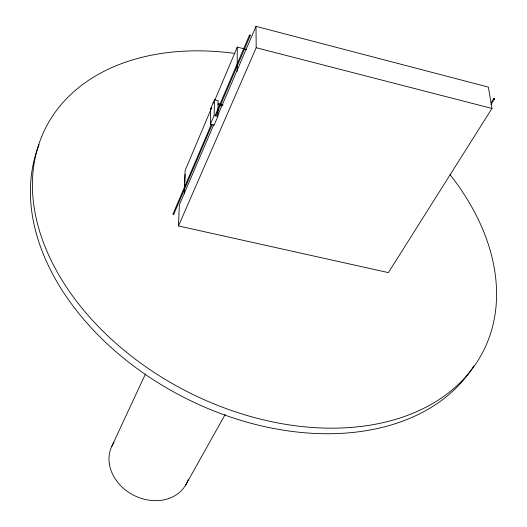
<?xml version="1.0" encoding="UTF-8"?>
<svg xmlns="http://www.w3.org/2000/svg" width="527" height="527" viewBox="0 0 527 527"><rect width="100%" height="100%" fill="white"/><g stroke="black" fill="none" stroke-linecap="round" stroke-linejoin="round"><path stroke-width="0.79" d="M237.163 71.257L237.262 47.074L246.465 49.433M213.395 102.455L213.158 103.101L213.33 102.383M210.616 109.115L210.78 108.41M210.859 108.43L210.701 109.109M217.842 116.48L218.112 100.683L214.436 99.781L210.721 108.588L210.372 124.379L214.067 125.274L217.842 116.48L214.133 115.578L214.436 99.781M184.266 193.62L185.142 170.471L211.683 107.633M184.364 193.784L184.516 189.733M184.575 188.113L184.727 184.068M184.786 182.447L185.096 174.345M217.341 116.381L255.997 26.35L488.358 87.1L491.961 108.457L388.386 272.617L178.482 225.951L179.332 204.898L213.764 124.701M173.752 214.252L173.027 213.982L173.745 214.265L212.17 124.51M216.044 115.466L250.272 35.513L249.95 35.078L249.475 35.144L215.279 115.136M249.462 35.164L250.272 35.513M493.819 98.49L494.524 98.951L493.832 98.483L491.171 102.706M214.878 100.064L237.262 47.074M210.372 124.379L214.133 115.578M173.04 213.949L211.413 124.188M178.482 225.951L256.194 47.72L255.997 26.35M111.849 446.191L145.445 373.986M494.524 98.951L491.019 104.53M185.372 485.571L225.2 414.446M218.165 103.523L222.961 104.702M217.967 104.326L222.763 105.505M256.194 47.72L491.961 108.457M473.826 365.982A244.436 170.596 27.1 0 1 184.371 397.608A244.436 170.596 27.1 0 1 39.103 144.609M449.939 174.509A245.654 170.629 27.1 0 1 370.217 425.137A245.654 170.629 27.1 0 1 42.832 240.898A245.654 170.629 27.1 0 1 234.719 53.392M188.113 479.708A41.745 34.4 27.1 0 1 133.963 495.393A41.745 34.4 27.1 0 1 114.016 442.456"/></g></svg>
